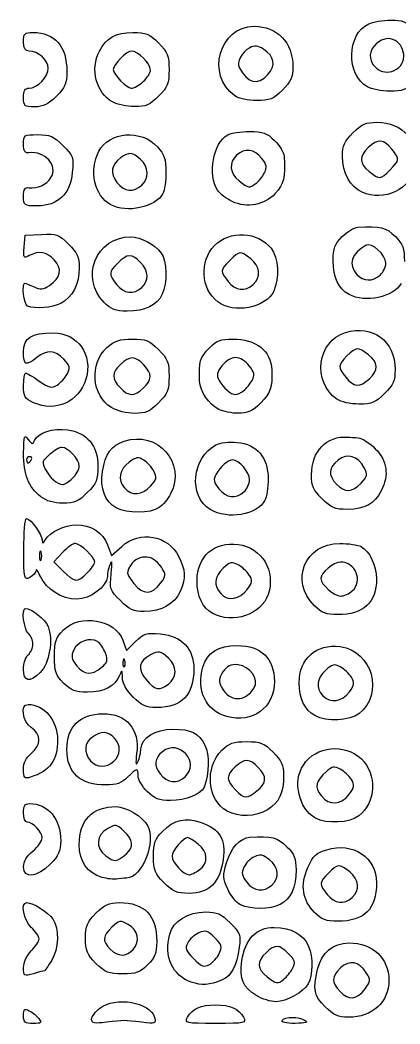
# Model space of a CAD drawing. Extents: x -1 to 2559, y 1 to 1442.
# Drawn here: x -1.3 to 162.2, y 2.5 to 434.7 of the extents above; entities that cross this region are included whole.
import ezdxf

# ---------------------------------------------------------------- set-up
doc = ezdxf.new("R2010")
doc.units = 0
doc.layers.get('0').update_dxf_attribs({"linetype": 'CONTINUOUS'})
doc.layers.add('IMAGE', color=7, linetype='CONTINUOUS')

# ---------------------------------------------------------------- blocks, each defined once
blk = doc.blocks.new('wave')
at = {"layer": 'IMAGE', "color": 7}
for points in [[(-741.21, -1195.74), (-741.21, -1195.74)], [(-797.54, -1198.73), (-797.54, -1198.73)], [(-851.19, -1201.72), (-851.19, -1201.72)], [(-754.62, -1204.09), (-754.62, -1204.09)], [(-902.77, -1208.62), (-902.77, -1208.62)], [(-811.81, -1207.87), (-811.81, -1207.87)], [(-864.42, -1210.53), (-864.42, -1210.53)], [(-744.95, -1239.77), (-744.95, -1239.77)], [(-851.88, -1246.41), (-851.88, -1246.41)], [(-802.65, -1245.57), (-802.65, -1245.57)], [(-902.77, -1251.2), (-902.77, -1251.2)], [(-757.02, -1249.4), (-757.02, -1249.4)], [(-865.11, -1254.85), (-865.11, -1254.85)], [(-812.93, -1253.44), (-812.93, -1253.44)], [(-749.21, -1285.08), (-749.21, -1285.08)], [(-851.88, -1290.41), (-851.88, -1290.41)], [(-803.88, -1289.08), (-803.88, -1289.08)], [(-819.16, -1296.59), (-819.16, -1296.59)], [(-762.62, -1293.42), (-762.62, -1293.42)], [(-901.1, -1298.4), (-901.1, -1298.4)], [(-868.11, -1296.82), (-868.11, -1296.82)], [(-753.86, -1329.72), (-753.86, -1329.72)], [(-851.19, -1333.72), (-851.19, -1333.72)], [(-807.99, -1334.91), (-807.99, -1334.91)], [(-767.81, -1338.53), (-767.81, -1338.53)], [(-898.44, -1340.03), (-898.44, -1340.03)], [(-864.88, -1342.1), (-864.88, -1342.1)], [(-818.64, -1342.93), (-818.64, -1342.93)], [(-899.44, -1364.62), (-899.44, -1364.62)], [(-881.69, -1372.56), (-881.69, -1372.56)], [(-848.11, -1375.95), (-848.11, -1375.95)], [(-807.88, -1378.41), (-807.88, -1378.41)], [(-757.44, -1374.62), (-757.44, -1374.62)], [(-895.28, -1380.5), (-895.28, -1380.5)], [(-774.24, -1381.42), (-774.24, -1381.42)], [(-822.39, -1385.99), (-822.39, -1385.99)], [(-895.22, -1404.28), (-895.22, -1404.28)], [(-875.38, -1413.34), (-875.38, -1413.34)], [(-843.77, -1417.78), (-843.77, -1417.78)], [(-806.44, -1420.46), (-806.44, -1420.46)], [(-761.21, -1421.08), (-761.21, -1421.08)], [(-861.07, -1425.25), (-861.07, -1425.25)], [(-777.47, -1427.45), (-777.47, -1427.45)], [(-821.29, -1430.76), (-821.29, -1430.76)], [(-859.19, -1451.03), (-859.19, -1451.03)], [(-902.77, -1454.78), (-902.77, -1454.78)], [(-869.28, -1454.09), (-869.28, -1454.09)], [(-840.4, -1461.21), (-840.4, -1461.21)], [(-803.51, -1462.82), (-803.51, -1462.82)], [(-762.44, -1464.46), (-762.44, -1464.46)], [(-855.57, -1466.75), (-855.57, -1466.75)], [(-815.28, -1475.16), (-815.28, -1475.16)], [(-777.29, -1474.76), (-777.29, -1474.76)], [(-863.88, -1494.41), (-863.88, -1494.41)], [(-902.77, -1497.9), (-902.77, -1497.9)], [(-833.21, -1501.08), (-833.21, -1501.08)], [(-849.54, -1507.39), (-849.54, -1507.39)], [(-802.28, -1507.19), (-802.28, -1507.19)], [(-762.44, -1508.46), (-762.44, -1508.46)], [(-815.09, -1515.86), (-815.09, -1515.86)], [(-777.11, -1518.85), (-777.11, -1518.85)], [(-858.44, -1534.21), (-858.44, -1534.21)], [(-902.77, -1539.86), (-902.77, -1539.86)], [(-827.07, -1541.21), (-827.07, -1541.21)], [(-869.02, -1544.39), (-869.02, -1544.39)], [(-842.24, -1546.75), (-842.24, -1546.75)], [(-795.88, -1547.74), (-795.88, -1547.74)], [(-761.21, -1553.08), (-761.21, -1553.08)], [(-809.3, -1556.23), (-809.3, -1556.23)], [(-777.44, -1559.48), (-777.44, -1559.48)], [(-818.46, -1577.14), (-818.46, -1577.14)], [(-871.57, -1581.42), (-871.57, -1581.42)], [(-902.77, -1583.25), (-902.77, -1583.25)], [(-830.65, -1589.47), (-830.65, -1589.47)], [(-790.65, -1588.24), (-790.65, -1588.24)], [(-755.7, -1592.36), (-755.7, -1592.36)], [(-802.35, -1595.35), (-802.35, -1595.35)], [(-772.9, -1600.08), (-772.9, -1600.08)], [(-902.77, -1603.9), (-902.77, -1603.9)], [(-832.12, -1604.65), (-832.12, -1604.65)], [(-791.44, -1605.95), (-791.44, -1605.95)]]:
    blk.add_lwpolyline(points, close=True, dxfattribs=at)
for points in [[(-902.52, -1273.04), (-902.1, -1267.95), (-895.04, -1267.54)], [(-862.92, -1385.28), (-862.92, -1385.28)], [(-886.03, -1404.54), (-889.79, -1408.47), (-885.72, -1412.54)], [(-866.62, -1401.2), (-864.95, -1405.8), (-860.48, -1401.88)], [(-860.02, -1442.33), (-858.43, -1446.74), (-854.54, -1442.85)], [(-855.54, -1575.39), (-855.54, -1575.39)], [(-873.44, -1605.52), (-873.44, -1605.51)]]:
    blk.add_lwpolyline(points, dxfattribs=at)
for points in [[(-754.14, -1176.88), (-752.22, -1176), (-747.93, -1175.28), (-744.6, -1175.28)], [(-744.6, -1175.28), (-739.71, -1175.28), (-737.83, -1176.02), (-734.67, -1179.18)], [(-811.81, -1207.87), (-824.35, -1199.09), (-818.45, -1177.95), (-803.46, -1177.95)], [(-803.46, -1177.95), (-793.51, -1177.95), (-786.77, -1184.98), (-786.77, -1195.35)], [(-754.62, -1204.09), (-763.92, -1198.93), (-763.61, -1181.19), (-754.14, -1176.88)], [(-902.77, -1184.62), (-902.77, -1181.05), (-902.33, -1180.62), (-898.7, -1180.62)], [(-898.7, -1180.62), (-889.27, -1180.62), (-884.1, -1186.58), (-884.1, -1197.48)], [(-870.11, -1188.63), (-867.15, -1182.91), (-863.02, -1180.62), (-855.67, -1180.62)], [(-855.67, -1180.62), (-850.06, -1180.62), (-848.55, -1181.23), (-844.64, -1185.15)], [(-745.87, -1183.28), (-749.44, -1183.28), (-753.44, -1187.03), (-753.44, -1190.38)], [(-741.21, -1195.74), (-736.65, -1191.61), (-739.76, -1183.28), (-745.87, -1183.28)], [(-900.4, -1188.62), (-902.14, -1188.62), (-902.77, -1187.56), (-902.77, -1184.62)], [(-844.64, -1185.15), (-840.64, -1189.14), (-840.1, -1190.51), (-840.1, -1196.62)], [(-805.32, -1187.22), (-808.74, -1189.05), (-811.19, -1193.49), (-809.96, -1195.64)], [(-799.45, -1187.82), (-801.87, -1186.23), (-803.22, -1186.1), (-805.32, -1187.22)], [(-797.54, -1198.73), (-793.98, -1194.93), (-794.67, -1190.95), (-799.45, -1187.82)], [(-892.1, -1195.97), (-892.1, -1192.52), (-896.51, -1188.62), (-900.4, -1188.62)], [(-864.42, -1210.53), (-871.47, -1206.7), (-874.14, -1196.42), (-870.11, -1188.63)], [(-856.24, -1188.62), (-858.41, -1188.62), (-864.1, -1194.41), (-864.1, -1196.62)], [(-848.1, -1196.8), (-848.1, -1193.98), (-853.43, -1188.62), (-856.24, -1188.62)], [(-753.44, -1190.38), (-753.44, -1196.77), (-745.97, -1200.05), (-741.21, -1195.74)], [(-900.35, -1204.62), (-896.82, -1204.62), (-892.1, -1199.67), (-892.1, -1195.97)], [(-864.1, -1196.62), (-864.1, -1198.73), (-858.45, -1204.62), (-856.43, -1204.62)], [(-851.19, -1201.72), (-849.49, -1200.12), (-848.1, -1197.91), (-848.1, -1196.8)], [(-840.1, -1196.62), (-840.1, -1202.72), (-840.64, -1204.09), (-844.64, -1208.08)], [(-809.96, -1195.64), (-806.01, -1202.6), (-802.1, -1203.58), (-797.54, -1198.73)], [(-786.77, -1195.35), (-786.77, -1199.86), (-787.6, -1201.72), (-791.3, -1205.42)], [(-884.1, -1197.48), (-884.1, -1202.6), (-884.81, -1204.25), (-888.64, -1208.08)], [(-902.77, -1208.62), (-902.77, -1205.64), (-902.15, -1204.62), (-900.35, -1204.62)], [(-856.43, -1204.62), (-855.24, -1204.62), (-852.89, -1203.31), (-851.19, -1201.72)], [(-791.3, -1205.42), (-795.22, -1209.33), (-796.72, -1209.95), (-802.34, -1209.95)], [(-745, -1205.9), (-748.54, -1205.88), (-752.87, -1205.06), (-754.62, -1204.09)], [(-734.67, -1202.05), (-737.92, -1205.3), (-739.63, -1205.94), (-745, -1205.9)], [(-897.97, -1212.62), (-902.41, -1212.62), (-902.77, -1212.32), (-902.77, -1208.62)], [(-888.64, -1208.08), (-892.11, -1211.56), (-894.29, -1212.62), (-897.97, -1212.62)], [(-844.64, -1208.08), (-848.43, -1211.88), (-850.11, -1212.61), (-854.97, -1212.56)], [(-802.34, -1209.95), (-806.08, -1209.95), (-810.11, -1209.06), (-811.81, -1207.87)], [(-854.97, -1212.56), (-858.16, -1212.53), (-862.41, -1211.62), (-864.42, -1210.53)], [(-870.36, -1231.77), (-865.95, -1223.26), (-851.96, -1222.21), (-845.1, -1229.89)], [(-760.9, -1223.82), (-757.13, -1220.05), (-755.39, -1219.28), (-750.57, -1219.29)], [(-750.57, -1219.29), (-739.37, -1219.3), (-731.99, -1227.83), (-733.99, -1238.47)], [(-902.77, -1228.7), (-902.77, -1224.74), (-902.59, -1224.62), (-896.64, -1224.62)], [(-896.64, -1224.62), (-891.4, -1224.62), (-889.82, -1225.3), (-885.8, -1229.32)], [(-819.27, -1248.46), (-823.65, -1242.2), (-821, -1227.95), (-814.84, -1224.66)], [(-814.84, -1224.66), (-813.43, -1223.9), (-809.19, -1223.28), (-805.42, -1223.28)], [(-805.42, -1223.28), (-799.62, -1223.28), (-797.96, -1223.88), (-794.67, -1227.18)], [(-794.67, -1227.18), (-792.52, -1229.32), (-790.7, -1232.32), (-790.6, -1233.85)], [(-765.44, -1233.88), (-765.44, -1229.37), (-764.6, -1227.51), (-760.9, -1223.82)], [(-744.2, -1230.8), (-747.56, -1226.52), (-750.28, -1226.36), (-754.35, -1230.18)], [(-900.44, -1232.44), (-902.22, -1232.7), (-902.77, -1231.83), (-902.77, -1228.7)], [(-890.97, -1243.11), (-887.76, -1237.96), (-893.54, -1231.44), (-900.44, -1232.44)], [(-885.8, -1229.32), (-881.38, -1233.74), (-881.14, -1234.42), (-881.77, -1240.9)], [(-865.11, -1254.85), (-872.33, -1250.84), (-874.74, -1240.24), (-870.36, -1231.77)], [(-845.1, -1229.89), (-842.13, -1233.22), (-841.44, -1235.26), (-841.44, -1240.72)], [(-800.23, -1234.76), (-803.36, -1230.78), (-807.47, -1230.29), (-811, -1233.49)], [(-754.35, -1230.18), (-758.38, -1233.97), (-758.25, -1237.11), (-753.92, -1240.52)], [(-744.95, -1239.77), (-740.72, -1235.54), (-740.7, -1235.25), (-744.2, -1230.8)], [(-860.97, -1234.58), (-865.02, -1237.41), (-865.61, -1241.37), (-862.54, -1245.27)], [(-852.35, -1235.33), (-855.83, -1232.1), (-857.26, -1231.97), (-860.97, -1234.58)], [(-851.88, -1246.41), (-848.59, -1243.44), (-848.8, -1238.65), (-852.35, -1235.33)], [(-811, -1233.49), (-814.48, -1236.64), (-814.02, -1241.3), (-809.92, -1244.52)], [(-799.02, -1241.09), (-797.77, -1238.74), (-797.98, -1237.61), (-800.23, -1234.76)], [(-790.6, -1233.85), (-790.03, -1243.37), (-790.58, -1245.7), (-794.44, -1250.01)], [(-757.02, -1249.4), (-762.26, -1247.04), (-765.44, -1241.18), (-765.44, -1233.88)], [(-733.99, -1238.47), (-735.78, -1248.03), (-747.62, -1253.64), (-757.02, -1249.4)], [(-753.92, -1240.52), (-749.47, -1244.02), (-749.18, -1244), (-744.95, -1239.77)], [(-900.44, -1247.45), (-896.76, -1247.99), (-892.92, -1246.23), (-890.97, -1243.11)], [(-881.77, -1240.9), (-882.66, -1250.18), (-887.99, -1255.28), (-896.79, -1255.28)], [(-841.44, -1240.72), (-841.44, -1244.43), (-842.05, -1248.61), (-842.81, -1250.02)], [(-809.92, -1244.52), (-805.87, -1247.71), (-805.5, -1247.76), (-802.65, -1245.57)], [(-802.65, -1245.57), (-801.49, -1244.68), (-799.85, -1242.66), (-799.02, -1241.09)], [(-902.77, -1251.2), (-902.77, -1248.07), (-902.22, -1247.19), (-900.44, -1247.45)], [(-862.54, -1245.27), (-859.5, -1249.13), (-855.37, -1249.57), (-851.88, -1246.41)], [(-812.93, -1253.44), (-815.22, -1252.4), (-818.07, -1250.16), (-819.27, -1248.46)], [(-896.79, -1255.28), (-902.57, -1255.28), (-902.77, -1255.15), (-902.77, -1251.2)], [(-842.81, -1250.02), (-845.93, -1255.85), (-858.44, -1258.56), (-865.11, -1254.85)], [(-794.44, -1250.01), (-798.81, -1254.9), (-806.53, -1256.33), (-812.93, -1253.44)], [(-820.51, -1272.35), (-814.1, -1265.65), (-801.87, -1266.26), (-796.12, -1273.56)], [(-765.54, -1268.51), (-763.4, -1266.37), (-760.4, -1264.54), (-758.87, -1264.45)], [(-758.87, -1264.45), (-749.09, -1263.86), (-746.73, -1264.46), (-742.67, -1268.51)], [(-895.04, -1267.54), (-888.52, -1267.17), (-887.63, -1267.49), (-883.38, -1271.74)], [(-868.11, -1296.82), (-878.6, -1286.32), (-871.47, -1268.62), (-856.75, -1268.62)], [(-856.75, -1268.62), (-852.26, -1268.62), (-846.14, -1271.83), (-843.52, -1275.57)], [(-769.39, -1278.85), (-769.43, -1273.48), (-768.79, -1271.77), (-765.54, -1268.51)], [(-742.67, -1268.51), (-739.37, -1271.81), (-738.77, -1273.47), (-738.77, -1279.27)], [(-900.28, -1276.71), (-902.75, -1278.03), (-902.91, -1277.77), (-902.52, -1273.04)], [(-889.54, -1278.5), (-892.82, -1275.02), (-896.09, -1274.47), (-900.28, -1276.71)], [(-883.38, -1271.74), (-879.6, -1275.52), (-878.77, -1277.35), (-878.77, -1281.88)], [(-819.16, -1296.59), (-826.39, -1290.9), (-827.05, -1279.17), (-820.51, -1272.35)], [(-804.95, -1278.05), (-809.4, -1274.54), (-809.69, -1274.57), (-813.92, -1278.8)], [(-796.12, -1273.56), (-793.05, -1277.47), (-792.51, -1286.47), (-795.03, -1291.99)], [(-755.26, -1272.17), (-761.62, -1275.75), (-763.12, -1280.55), (-759.23, -1284.84)], [(-746.77, -1279.84), (-746.77, -1276.43), (-752.93, -1270.86), (-755.26, -1272.17)], [(-891.59, -1289.51), (-886.68, -1286.29), (-885.94, -1282.34), (-889.54, -1278.5)], [(-852.34, -1279.7), (-856.02, -1275.78), (-858.09, -1275.81), (-862.16, -1279.89)], [(-843.52, -1275.57), (-841.05, -1279.1), (-840.79, -1288.41), (-843.03, -1293.32)], [(-813.92, -1278.8), (-818.15, -1283.03), (-818.18, -1283.32), (-814.67, -1287.77)], [(-803.88, -1289.08), (-800.4, -1285.93), (-800.85, -1281.27), (-804.95, -1278.05)], [(-762.62, -1293.42), (-767.18, -1290.9), (-769.34, -1286.25), (-769.39, -1278.85)], [(-878.77, -1281.88), (-878.77, -1288.93), (-881.75, -1294.68), (-886.73, -1297.26)], [(-862.16, -1279.89), (-866.14, -1283.87), (-866.19, -1284.64), (-862.67, -1289.1)], [(-851.88, -1290.41), (-848.62, -1287.47), (-848.8, -1283.47), (-852.34, -1279.7)], [(-749.21, -1285.08), (-747.87, -1283.86), (-746.77, -1281.51), (-746.77, -1279.84)], [(-814.67, -1287.77), (-811.51, -1291.79), (-807.42, -1292.28), (-803.88, -1289.08)], [(-759.23, -1284.84), (-756.49, -1287.88), (-752.41, -1287.97), (-749.21, -1285.08)], [(-901.1, -1298.4), (-902.61, -1297.79), (-903.61, -1288.62), (-902.17, -1288.62)], [(-902.17, -1288.62), (-901.83, -1288.62), (-900.06, -1289.3), (-898.22, -1290.14)], [(-898.22, -1290.14), (-895.53, -1291.36), (-894.24, -1291.24), (-891.59, -1289.51)], [(-862.67, -1289.1), (-859.51, -1293.12), (-855.42, -1293.61), (-851.88, -1290.41)], [(-795.03, -1291.99), (-798.33, -1299.24), (-812.39, -1301.92), (-819.16, -1296.59)], [(-740.14, -1288.69), (-743.3, -1294.59), (-755.78, -1297.22), (-762.62, -1293.42)], [(-843.03, -1293.32), (-845.15, -1297.98), (-850.61, -1300.62), (-858.14, -1300.62)], [(-886.73, -1297.26), (-890.51, -1299.21), (-897.67, -1299.78), (-901.1, -1298.4)], [(-858.14, -1300.62), (-863.14, -1300.62), (-865.03, -1299.9), (-868.11, -1296.82)], [(-764.17, -1309.81), (-752.4, -1306.29), (-742.79, -1313.45), (-742.78, -1325.75)], [(-902.77, -1318.16), (-902.77, -1312.06), (-899.48, -1309.95), (-889.94, -1309.95)], [(-889.94, -1309.95), (-879.48, -1309.95), (-872.79, -1319.42), (-875.91, -1329.82)], [(-866.83, -1316.28), (-863.5, -1313.3), (-861.46, -1312.62), (-855.95, -1312.62)], [(-855.95, -1312.62), (-850.02, -1312.62), (-848.6, -1313.18), (-844.64, -1317.15)], [(-822.87, -1316.51), (-819.69, -1313.33), (-817.85, -1312.62), (-812.81, -1312.62)], [(-812.81, -1312.62), (-802.55, -1312.62), (-796.26, -1317.57), (-795.88, -1325.95)], [(-767.81, -1338.53), (-778.52, -1331.04), (-776.28, -1313.44), (-764.17, -1309.81)], [(-897.07, -1320.62), (-901.86, -1324.38), (-902.77, -1323.99), (-902.77, -1318.16)], [(-885.44, -1321.28), (-889.22, -1317.25), (-892.56, -1317.06), (-897.07, -1320.62)], [(-864.88, -1342.1), (-873.46, -1336.87), (-874.5, -1323.14), (-866.83, -1316.28)], [(-844.64, -1317.15), (-840.64, -1321.14), (-840.1, -1322.51), (-840.1, -1328.62)], [(-826.94, -1330.62), (-827.35, -1322.61), (-826.7, -1320.34), (-822.87, -1316.51)], [(-754.28, -1319.38), (-758.75, -1315.87), (-759.52, -1315.91), (-763.5, -1319.89)], [(-883.96, -1327.67), (-882.53, -1325.01), (-882.73, -1324.17), (-885.44, -1321.28)], [(-851, -1323.7), (-854.62, -1319.85), (-857.07, -1319.81), (-861.02, -1323.51)], [(-811.44, -1320.62), (-813.23, -1320.62), (-815.75, -1322.1), (-817.31, -1324.09)], [(-805.56, -1324.09), (-807.13, -1322.1), (-809.64, -1320.62), (-811.44, -1320.62)], [(-763.5, -1319.89), (-767.48, -1323.87), (-767.52, -1324.64), (-764.01, -1329.1)], [(-753.86, -1329.72), (-749.82, -1325.93), (-749.95, -1322.78), (-754.28, -1319.38)], [(-861.02, -1323.51), (-864.86, -1327.13), (-864.91, -1329.59), (-861.2, -1333.53)], [(-851.19, -1333.72), (-847.34, -1330.1), (-847.3, -1327.65), (-851, -1323.7)], [(-817.31, -1324.09), (-819.56, -1326.95), (-819.77, -1328.08), (-818.52, -1330.43)], [(-804.35, -1330.43), (-803.1, -1328.08), (-803.32, -1326.95), (-805.56, -1324.09)], [(-795.88, -1325.95), (-795.54, -1333.45), (-796.31, -1335.76), (-800.64, -1340.08)], [(-742.78, -1325.75), (-742.77, -1330.57), (-743.53, -1332.31), (-747.3, -1336.08)], [(-902.77, -1332.68), (-902.77, -1329.71), (-902.35, -1327.28), (-901.84, -1327.28)], [(-901.84, -1327.28), (-901.33, -1327.28), (-898.69, -1328.82), (-895.97, -1330.71)], [(-875.91, -1329.82), (-878.87, -1339.7), (-888.99, -1344.29), (-898.44, -1340.03)], [(-895.97, -1330.71), (-891.71, -1333.66), (-890.65, -1333.9), (-888.31, -1332.44)], [(-888.31, -1332.44), (-886.82, -1331.5), (-884.86, -1329.36), (-883.96, -1327.67)], [(-840.1, -1328.62), (-840.1, -1334.72), (-840.64, -1336.09), (-844.64, -1340.08)], [(-818.64, -1342.93), (-823.13, -1340.62), (-826.69, -1335.33), (-826.94, -1330.62)], [(-818.52, -1330.43), (-816.82, -1333.63), (-813.45, -1336.53), (-811.44, -1336.53)], [(-807.99, -1334.91), (-806.82, -1334.01), (-805.19, -1332), (-804.35, -1330.43)], [(-764.01, -1329.1), (-760.65, -1333.37), (-757.93, -1333.54), (-753.86, -1329.72)], [(-898.44, -1340.03), (-902.29, -1338.29), (-902.77, -1337.48), (-902.77, -1332.68)], [(-861.2, -1333.53), (-857.59, -1337.38), (-855.13, -1337.42), (-851.19, -1333.72)], [(-811.44, -1336.53), (-810.7, -1336.53), (-809.15, -1335.8), (-807.99, -1334.91)], [(-758.34, -1340.62), (-762.08, -1340.62), (-766.11, -1339.73), (-767.81, -1338.53)], [(-747.3, -1336.08), (-751.22, -1340), (-752.72, -1340.62), (-758.34, -1340.62)], [(-854.97, -1344.61), (-858.29, -1344.61), (-862.53, -1343.54), (-864.88, -1342.1)], [(-844.64, -1340.08), (-848.41, -1343.85), (-850.15, -1344.62), (-854.97, -1344.61)], [(-810.3, -1344.6), (-813.13, -1344.59), (-816.88, -1343.84), (-818.64, -1342.93)], [(-800.64, -1340.08), (-804.24, -1343.68), (-806.23, -1344.61), (-810.3, -1344.6)], [(-898.04, -1356.28), (-896.8, -1353.03), (-890.01, -1350.85), (-883.74, -1351.69)], [(-883.74, -1351.69), (-875.45, -1352.81), (-870.77, -1358.48), (-870.77, -1367.44)], [(-859.4, -1356.6), (-845.03, -1351.86), (-832.57, -1366.01), (-839.43, -1379.27)], [(-902.73, -1361.68), (-902.69, -1354.08), (-902.5, -1353.52), (-900.76, -1355.82)], [(-900.76, -1355.82), (-899.1, -1358.02), (-898.74, -1358.08), (-898.04, -1356.28)], [(-868.77, -1369.69), (-867.51, -1361.88), (-865.08, -1358.48), (-859.4, -1356.6)], [(-819.97, -1358.23), (-818.12, -1357.23), (-814.27, -1356.75), (-810.81, -1357.1)], [(-810.81, -1357.1), (-802.22, -1357.95), (-797.44, -1363.54), (-797.44, -1372.72)], [(-778.77, -1371.08), (-778.76, -1360.87), (-772.31, -1354.18), (-763.1, -1354.83)], [(-763.1, -1354.83), (-762.19, -1354.9), (-760.18, -1355.02), (-758.64, -1355.12)], [(-758.64, -1355.12), (-757.1, -1355.21), (-753.8, -1357.32), (-751.3, -1359.82)], [(-886.28, -1359.28), (-887.2, -1359.28), (-889.57, -1360.67), (-891.54, -1362.37)], [(-878.77, -1367.28), (-878.77, -1364.46), (-883.63, -1359.28), (-886.28, -1359.28)], [(-822.39, -1385.99), (-831.78, -1380.26), (-830.35, -1363.8), (-819.97, -1358.23)], [(-751.3, -1359.82), (-746.17, -1364.95), (-745.29, -1371.22), (-748.76, -1377.93)], [(-895.28, -1380.5), (-900.71, -1376.23), (-902.77, -1371.01), (-902.73, -1361.68)], [(-900.02, -1363.28), (-900.8, -1363.28), (-901.44, -1363.88), (-901.44, -1364.62)], [(-901.44, -1364.62), (-901.44, -1365.35), (-901.17, -1365.95), (-900.85, -1365.95)], [(-900.85, -1365.95), (-900.53, -1365.95), (-899.89, -1365.35), (-899.44, -1364.62)], [(-899.44, -1364.62), (-898.98, -1363.88), (-899.25, -1363.28), (-900.02, -1363.28)], [(-891.54, -1362.37), (-894.79, -1365.16), (-894.96, -1365.76), (-893.4, -1368.7)], [(-857.29, -1365.62), (-861.57, -1368.81), (-862.41, -1373.33), (-859.34, -1376.73)], [(-851.03, -1364.76), (-853.4, -1363.29), (-854.31, -1363.41), (-857.29, -1365.62)], [(-846.62, -1369.56), (-847.53, -1367.87), (-849.51, -1365.71), (-851.03, -1364.76)], [(-812.69, -1364.66), (-814.8, -1364.72), (-818.14, -1367.58), (-819.86, -1370.81)], [(-805.44, -1373.13), (-805.44, -1370.01), (-810.09, -1364.58), (-812.69, -1364.66)], [(-767.35, -1364.78), (-771.48, -1368.03), (-771.69, -1371.13), (-768.05, -1375.03)], [(-756.02, -1368.1), (-758.81, -1362.9), (-763.28, -1361.59), (-767.35, -1364.78)], [(-893.4, -1368.7), (-891.5, -1372.27), (-888.22, -1375.17), (-886.02, -1375.24)], [(-881.69, -1372.56), (-880.08, -1371.07), (-878.77, -1368.69), (-878.77, -1367.28)], [(-870.77, -1367.44), (-870.77, -1373.37), (-871.34, -1374.78), (-875.3, -1378.75)], [(-862.92, -1385.28), (-867.69, -1382.69), (-869.91, -1376.78), (-868.77, -1369.69)], [(-848.11, -1375.95), (-845.39, -1373.06), (-845.2, -1372.22), (-846.62, -1369.56)], [(-757.44, -1374.62), (-754.68, -1371.68), (-754.51, -1370.92), (-756.02, -1368.1)], [(-886.02, -1375.24), (-885.24, -1375.26), (-883.29, -1374.06), (-881.69, -1372.56)], [(-819.86, -1370.81), (-821.11, -1373.15), (-820.89, -1374.28), (-818.64, -1377.14)], [(-807.88, -1378.41), (-806.53, -1377.2), (-805.44, -1374.82), (-805.44, -1373.13)], [(-797.44, -1372.72), (-797.44, -1376.43), (-798.05, -1380.61), (-798.81, -1382.02)], [(-774.24, -1381.42), (-778.01, -1377.65), (-778.77, -1375.9), (-778.77, -1371.08)], [(-859.34, -1376.73), (-856.17, -1380.23), (-851.84, -1379.93), (-848.11, -1375.95)], [(-818.64, -1377.14), (-815.51, -1381.12), (-811.41, -1381.61), (-807.88, -1378.41)], [(-768.05, -1375.03), (-764.5, -1378.84), (-761.29, -1378.72), (-757.44, -1374.62)], [(-748.76, -1377.93), (-751.72, -1383.65), (-755.86, -1385.95), (-763.2, -1385.95)], [(-885.79, -1383.28), (-889.81, -1383.28), (-892.89, -1382.38), (-895.28, -1380.5)], [(-875.3, -1378.75), (-879.11, -1382.55), (-880.8, -1383.28), (-885.79, -1383.28)], [(-839.43, -1379.27), (-840.52, -1381.39), (-842.76, -1384.06), (-844.39, -1385.2)], [(-798.81, -1382.02), (-802.26, -1388.47), (-814.84, -1390.59), (-822.39, -1385.99)], [(-763.2, -1385.95), (-768.82, -1385.95), (-770.32, -1385.33), (-774.24, -1381.42)], [(-844.39, -1385.2), (-848.08, -1387.78), (-858.24, -1387.83), (-862.92, -1385.28)], [(-902.65, -1403.29), (-902.66, -1395.95), (-902.14, -1389.95), (-901.48, -1389.95)], [(-901.48, -1389.95), (-899.71, -1389.95), (-894.78, -1396.66), (-894.73, -1399.13)], [(-893.33, -1398.95), (-891.43, -1395.69), (-885.01, -1392.62), (-880.1, -1392.62)], [(-880.1, -1392.62), (-873.81, -1392.62), (-868.5, -1396), (-866.62, -1401.2)], [(-860.48, -1401.88), (-852.58, -1394.94), (-840.65, -1397.03), (-836, -1406.16)], [(-894.73, -1399.13), (-894.69, -1401), (-894.51, -1400.98), (-893.33, -1398.95)], [(-828.06, -1416.58), (-828.14, -1406.31), (-820.59, -1399.66), (-810.4, -1401.03)], [(-900.04, -1415.25), (-902.54, -1416.58), (-902.64, -1416.11), (-902.65, -1403.29)], [(-895.22, -1404.28), (-895.59, -1403.37), (-895.89, -1404.12), (-895.89, -1405.95)], [(-895.22, -1407.62), (-894.85, -1406.7), (-894.85, -1405.2), (-895.22, -1404.28)], [(-880.46, -1400.62), (-881.46, -1400.62), (-883.96, -1402.38), (-886.03, -1404.54)], [(-872.1, -1408.62), (-872.1, -1406.55), (-878.3, -1400.62), (-880.46, -1400.62)], [(-810.4, -1401.03), (-800.07, -1402.42), (-794.07, -1412.41), (-797.44, -1422.63)], [(-777.47, -1427.45), (-788.23, -1416.69), (-781.71, -1400.62), (-766.58, -1400.62)], [(-766.58, -1400.62), (-762.92, -1400.62), (-758.77, -1401.23), (-757.36, -1401.99)], [(-757.36, -1401.99), (-753.8, -1403.89), (-750.77, -1410.26), (-750.77, -1415.82)], [(-895.89, -1405.95), (-895.89, -1407.78), (-895.59, -1408.53), (-895.22, -1407.62)], [(-875.38, -1413.34), (-873.58, -1411.54), (-872.1, -1409.42), (-872.1, -1408.62)], [(-864.98, -1413.58), (-864.47, -1408.99), (-864.6, -1407.52), (-865.39, -1409.28)], [(-843.42, -1410.83), (-847.34, -1404.85), (-854.09, -1405.03), (-857.4, -1411.22)], [(-836, -1406.16), (-832.94, -1412.15), (-832.81, -1415.19), (-835.33, -1421.24)], [(-810.38, -1409.8), (-813.04, -1408.38), (-813.89, -1408.57), (-816.77, -1411.29)], [(-766.26, -1408.62), (-769.3, -1408.62), (-774.77, -1413.22), (-774.77, -1415.78)], [(-761.21, -1421.08), (-756.49, -1416.81), (-759.81, -1408.62), (-766.26, -1408.62)], [(-897.38, -1412.24), (-897.41, -1413.13), (-898.61, -1414.48), (-900.04, -1415.25)], [(-895.46, -1414.92), (-896.49, -1412.55), (-897.36, -1411.34), (-897.38, -1412.24)], [(-885.72, -1412.54), (-880.79, -1417.47), (-879.59, -1417.56), (-875.38, -1413.34)], [(-865.39, -1409.28), (-866.05, -1410.75), (-866.62, -1413.25), (-866.68, -1414.83)], [(-857.4, -1411.22), (-858.48, -1413.23), (-858.04, -1414.62), (-855.25, -1417.92)], [(-843.77, -1417.78), (-841.29, -1414.45), (-841.28, -1414.1), (-843.42, -1410.83)], [(-816.77, -1411.29), (-820.66, -1414.93), (-821.02, -1418.72), (-817.84, -1422.24)], [(-805.58, -1414.21), (-806.53, -1412.69), (-808.69, -1410.7), (-810.38, -1409.8)], [(-879.87, -1424.61), (-886.25, -1424.6), (-893.1, -1420.34), (-895.46, -1414.92)], [(-866.68, -1414.83), (-866.82, -1419.25), (-874.07, -1424.62), (-879.87, -1424.61)], [(-861.07, -1425.25), (-865.55, -1420.77), (-865.73, -1420.22), (-864.98, -1413.58)], [(-821.29, -1430.76), (-825.77, -1428.27), (-828, -1423.6), (-828.06, -1416.58)], [(-806.44, -1420.46), (-804.23, -1417.49), (-804.11, -1416.57), (-805.58, -1414.21)], [(-774.77, -1415.78), (-774.77, -1418.19), (-769.02, -1423.28), (-766.31, -1423.28)], [(-750.77, -1415.82), (-750.77, -1426.07), (-756.4, -1431.28), (-767.47, -1431.28)], [(-855.25, -1417.92), (-851.1, -1422.86), (-847.51, -1422.81), (-843.77, -1417.78)], [(-835.33, -1421.24), (-837.62, -1426.72), (-843.36, -1429.95), (-850.84, -1429.95)], [(-817.84, -1422.24), (-814.8, -1425.6), (-809.66, -1424.79), (-806.44, -1420.46)], [(-766.31, -1423.28), (-764.84, -1423.28), (-762.55, -1422.29), (-761.21, -1421.08)], [(-850.84, -1429.95), (-855.39, -1429.95), (-857.2, -1429.12), (-861.07, -1425.25)], [(-797.44, -1422.63), (-800.27, -1431.2), (-812.79, -1435.47), (-821.29, -1430.76)], [(-900.77, -1439.28), (-902.62, -1437.75), (-903.7, -1428.62), (-902.04, -1428.62)], [(-902.04, -1428.62), (-899.27, -1428.62), (-893.54, -1433.15), (-892.19, -1436.41)], [(-767.47, -1431.28), (-772.49, -1431.28), (-774.36, -1430.57), (-777.47, -1427.45)], [(-885.54, -1437.85), (-878.37, -1430.68), (-863.28, -1433.33), (-860.02, -1442.33)], [(-892.19, -1436.41), (-889.9, -1441.94), (-891.67, -1452.3), (-895.56, -1456.2)], [(-889.44, -1449.28), (-889.44, -1442.73), (-888.93, -1441.24), (-885.54, -1437.85)], [(-854.54, -1442.85), (-851, -1439.31), (-850.02, -1439.02), (-843.79, -1439.61)], [(-898.77, -1443.95), (-898.77, -1442.3), (-899.67, -1440.2), (-900.77, -1439.28)], [(-870.9, -1442.89), (-874.08, -1440.89), (-879.45, -1442.78), (-881.14, -1446.49)], [(-867.46, -1447.89), (-868.18, -1445.88), (-869.73, -1443.62), (-870.9, -1442.89)], [(-843.79, -1439.61), (-834.57, -1440.5), (-829.44, -1445.85), (-829.44, -1454.57)], [(-900.77, -1448.62), (-899.67, -1447.7), (-898.77, -1445.6), (-898.77, -1443.95)], [(-881.14, -1446.49), (-882.38, -1449.21), (-882.17, -1450.35), (-879.94, -1453.19)], [(-869.28, -1454.09), (-866.62, -1451.94), (-866.35, -1451.01), (-867.46, -1447.89)], [(-840.35, -1450), (-843.68, -1446.9), (-844.61, -1446.74), (-848.16, -1448.65)], [(-825.56, -1453.83), (-823.71, -1447.66), (-818.83, -1444.62), (-810.77, -1444.62)], [(-810.77, -1444.62), (-800.41, -1444.62), (-794.77, -1450.07), (-794.77, -1460.08)], [(-784.06, -1460.58), (-784.14, -1450.31), (-776.59, -1443.66), (-766.4, -1445.03)], [(-766.4, -1445.03), (-752.53, -1446.89), (-747.42, -1465.31), (-758.38, -1473.93)], [(-902.77, -1454.78), (-902.77, -1452.3), (-901.87, -1449.53), (-900.77, -1448.62)], [(-885.54, -1460.72), (-888.93, -1457.33), (-889.44, -1455.84), (-889.44, -1449.28)], [(-860, -1451.84), (-860.06, -1453.24), (-859.74, -1454.03), (-859.3, -1453.59)], [(-859.19, -1451.03), (-859.62, -1449.97), (-859.93, -1450.28), (-860, -1451.84)], [(-859.3, -1453.59), (-858.85, -1453.15), (-858.81, -1452), (-859.19, -1451.03)], [(-848.16, -1448.65), (-853.16, -1451.32), (-853.74, -1454.71), (-849.98, -1459.19)], [(-840.4, -1461.21), (-836.61, -1458.55), (-836.59, -1453.51), (-840.35, -1450)], [(-895.56, -1456.2), (-900.11, -1460.74), (-902.77, -1460.22), (-902.77, -1454.78)], [(-879.94, -1453.19), (-876.74, -1457.26), (-873.53, -1457.53), (-869.28, -1454.09)], [(-860.19, -1458.42), (-860.27, -1454.94), (-860.37, -1454.86), (-861.43, -1457.47)], [(-829.44, -1454.57), (-829.44, -1465.89), (-834.62, -1471.28), (-845.5, -1471.28)], [(-815.28, -1475.16), (-824.25, -1472.65), (-828.53, -1463.76), (-825.56, -1453.83)], [(-816.88, -1455.93), (-818.79, -1458.85), (-818.89, -1459.91), (-817.48, -1462.54)], [(-810.4, -1452.87), (-813.71, -1452.55), (-815.09, -1453.2), (-816.88, -1455.93)], [(-803.51, -1462.82), (-801.22, -1459.2), (-805.26, -1453.37), (-810.4, -1452.87)], [(-772.77, -1455.29), (-776.66, -1458.93), (-777.02, -1462.72), (-773.84, -1466.24)], [(-766.38, -1453.8), (-769.04, -1452.38), (-769.89, -1452.57), (-772.77, -1455.29)], [(-761.58, -1458.21), (-762.53, -1456.69), (-764.69, -1454.7), (-766.38, -1453.8)], [(-875.17, -1464.62), (-880.55, -1464.62), (-882.3, -1463.96), (-885.54, -1460.72)], [(-861.43, -1457.47), (-863.29, -1462.1), (-868.14, -1464.62), (-875.17, -1464.62)], [(-855.57, -1466.75), (-858.52, -1463.8), (-860.13, -1460.89), (-860.19, -1458.42)], [(-849.98, -1459.19), (-846.07, -1463.83), (-844.59, -1464.14), (-840.4, -1461.21)], [(-794.77, -1460.08), (-794.77, -1471.34), (-804.18, -1478.26), (-815.28, -1475.16)], [(-777.29, -1474.76), (-781.77, -1472.27), (-784, -1467.6), (-784.06, -1460.58)], [(-762.44, -1464.46), (-760.23, -1461.49), (-760.11, -1460.57), (-761.58, -1458.21)], [(-817.48, -1462.54), (-814.04, -1468.97), (-807.47, -1469.1), (-803.51, -1462.82)], [(-773.84, -1466.24), (-770.8, -1469.6), (-765.66, -1468.79), (-762.44, -1464.46)], [(-845.5, -1471.28), (-850.02, -1471.28), (-851.87, -1470.45), (-855.57, -1466.75)], [(-899.44, -1479.83), (-903.21, -1477.35), (-904.26, -1469.95), (-900.83, -1469.95)], [(-900.83, -1469.95), (-893.87, -1469.95), (-888.1, -1476.83), (-888.1, -1485.13)], [(-884.1, -1489.28), (-884.1, -1479.6), (-878.41, -1473.95), (-868.64, -1473.95)], [(-868.64, -1473.95), (-858.22, -1473.95), (-852.78, -1480.37), (-854.06, -1491.13)], [(-758.38, -1473.93), (-762.38, -1477.08), (-772.32, -1477.51), (-777.29, -1474.76)], [(-899.44, -1491.04), (-895.1, -1487.63), (-895.1, -1482.67), (-899.44, -1479.83)], [(-863.64, -1484.39), (-866.34, -1481.4), (-869.24, -1481.29), (-873.14, -1484.02)], [(-852.2, -1489.05), (-852.04, -1484.31), (-846.04, -1480.62), (-838.5, -1480.62)], [(-838.5, -1480.62), (-830.47, -1480.62), (-827.44, -1482.12), (-824.66, -1487.5)], [(-888.1, -1485.13), (-888.1, -1493.97), (-891.6, -1498.8), (-899.77, -1501.23)], [(-873.14, -1484.02), (-876.65, -1486.48), (-876.97, -1490.78), (-873.9, -1494.18)], [(-863.88, -1494.41), (-860.84, -1491.66), (-860.75, -1487.59), (-863.64, -1484.39)], [(-833.21, -1501.08), (-826.44, -1494.95), (-835.87, -1484.54), (-843, -1490.28)], [(-817.34, -1489.65), (-814.25, -1486.56), (-812.51, -1485.95), (-806.74, -1485.95)], [(-806.74, -1485.95), (-800.67, -1485.95), (-799.29, -1486.49), (-795.3, -1490.48)], [(-782.28, -1496.03), (-776.86, -1487.77), (-764.55, -1486.47), (-757.3, -1493.41)], [(-902.77, -1497.9), (-902.77, -1494.97), (-901.74, -1492.86), (-899.44, -1491.04)], [(-867.31, -1504.62), (-878.44, -1504.62), (-884.1, -1499.44), (-884.1, -1489.28)], [(-853.54, -1494.62), (-852.85, -1493.15), (-852.25, -1490.64), (-852.2, -1489.05)], [(-843, -1490.28), (-846.46, -1493.07), (-846.77, -1496.26), (-843.93, -1499.86)], [(-824.66, -1487.5), (-822.63, -1491.42), (-822.81, -1499.68), (-825.04, -1505.5)], [(-815.09, -1515.86), (-823.65, -1511.21), (-824.86, -1497.17), (-817.34, -1489.65)], [(-795.3, -1490.48), (-791.65, -1494.14), (-790.77, -1496.06), (-790.77, -1500.4)], [(-873.9, -1494.18), (-871.15, -1497.21), (-867.07, -1497.3), (-863.88, -1494.41)], [(-854.06, -1491.13), (-854.58, -1495.52), (-854.43, -1496.52), (-853.54, -1494.62)], [(-801.67, -1497.04), (-805.28, -1493.19), (-807.74, -1493.14), (-811.68, -1496.85)], [(-757.3, -1493.41), (-750.48, -1499.95), (-751.01, -1512.13), (-758.38, -1517.93)], [(-899.77, -1501.23), (-902.44, -1502.03), (-902.77, -1501.66), (-902.77, -1497.9)], [(-853.44, -1500.72), (-853.44, -1497.17), (-853.93, -1497.23), (-857.98, -1501.28)], [(-811.68, -1496.85), (-815.61, -1500.54), (-815.57, -1502.6), (-811.5, -1506.68)], [(-802.28, -1507.19), (-798.01, -1503.83), (-797.85, -1501.1), (-801.67, -1497.04)], [(-777.11, -1518.85), (-784.29, -1514.86), (-786.95, -1503.15), (-782.28, -1496.03)], [(-772.21, -1498.72), (-777.14, -1503.17), (-777.63, -1505.35), (-774.59, -1509.21)], [(-766.36, -1497.81), (-768.94, -1496.43), (-769.84, -1496.57), (-772.21, -1498.72)], [(-761.58, -1502.21), (-762.53, -1500.69), (-764.68, -1498.71), (-766.36, -1497.81)], [(-857.98, -1501.28), (-860.55, -1503.85), (-862.69, -1504.62), (-867.31, -1504.62)], [(-849.54, -1507.39), (-851.68, -1505.24), (-853.44, -1502.24), (-853.44, -1500.72)], [(-843.93, -1499.86), (-840.84, -1503.79), (-836.72, -1504.26), (-833.21, -1501.08)], [(-790.77, -1500.4), (-790.77, -1508.05), (-792.72, -1512.22), (-797.74, -1515.28)], [(-762.44, -1508.46), (-760.23, -1505.49), (-760.11, -1504.57), (-761.58, -1502.21)], [(-839.47, -1511.28), (-844.51, -1511.28), (-846.35, -1510.57), (-849.54, -1507.39)], [(-825.04, -1505.5), (-826.23, -1508.61), (-832.91, -1511.28), (-839.47, -1511.28)], [(-811.5, -1506.68), (-807.52, -1510.66), (-806.75, -1510.7), (-802.28, -1507.19)], [(-902.77, -1516.62), (-902.77, -1513.54), (-902.17, -1512.62), (-900.17, -1512.62)], [(-900.17, -1512.62), (-892.24, -1512.62), (-886.77, -1519.17), (-886.77, -1528.68)], [(-774.59, -1509.21), (-771.08, -1513.67), (-766.08, -1513.36), (-762.44, -1508.46)], [(-901.21, -1520.62), (-902.07, -1520.62), (-902.77, -1518.82), (-902.77, -1516.62)], [(-878.77, -1530.37), (-878.77, -1519.72), (-873.18, -1513.94), (-862.9, -1513.95)], [(-862.9, -1513.95), (-858.57, -1513.95), (-851.44, -1518.21), (-849.41, -1521.99)], [(-797.74, -1515.28), (-802.87, -1518.4), (-809.96, -1518.64), (-815.09, -1515.86)], [(-894.77, -1527.37), (-894.77, -1524.79), (-898.75, -1520.62), (-901.21, -1520.62)], [(-842.94, -1524.58), (-837.91, -1519.55), (-832.93, -1518.4), (-826.31, -1520.74)], [(-826.31, -1520.74), (-818.24, -1523.59), (-815.59, -1528.05), (-816.79, -1536.73)], [(-758.38, -1517.93), (-762.33, -1521.03), (-772.3, -1521.52), (-777.11, -1518.85)], [(-866.51, -1523.36), (-871.57, -1526.19), (-871.95, -1531.49), (-867.35, -1535.11)], [(-859.51, -1524.55), (-862.7, -1521.55), (-863.14, -1521.48), (-866.51, -1523.36)], [(-858.44, -1534.21), (-855.18, -1531.41), (-855.53, -1528.29), (-859.51, -1524.55)], [(-849.41, -1521.99), (-845.61, -1529.1), (-851.65, -1544.43), (-858.38, -1544.72)], [(-846.77, -1535.31), (-846.77, -1529.49), (-846.17, -1527.81), (-842.94, -1524.58)], [(-898.77, -1533.08), (-896.57, -1531.23), (-894.77, -1528.66), (-894.77, -1527.37)], [(-886.77, -1528.68), (-886.77, -1533.2), (-887.6, -1535.05), (-891.3, -1538.75)], [(-832.03, -1527.28), (-834.05, -1527.28), (-838.77, -1532.89), (-838.77, -1535.28)], [(-827.62, -1530.05), (-829.55, -1528.53), (-831.54, -1527.28), (-832.03, -1527.28)], [(-815.35, -1538.08), (-813.43, -1531.64), (-809.53, -1527.4), (-805.29, -1527.12)], [(-805.29, -1527.12), (-795.93, -1526.5), (-793.37, -1527.15), (-789.33, -1531.18)], [(-772.22, -1532.49), (-760.82, -1529.08), (-750.77, -1535.76), (-750.77, -1546.73)], [(-902.77, -1539.86), (-902.77, -1537.7), (-901.3, -1535.21), (-898.77, -1533.08)], [(-869.02, -1544.39), (-875.12, -1542.75), (-878.77, -1537.5), (-878.77, -1530.37)], [(-867.35, -1535.11), (-863.75, -1537.94), (-862.66, -1537.83), (-858.44, -1534.21)], [(-827.07, -1541.21), (-823.05, -1538.39), (-823.29, -1533.45), (-827.62, -1530.05)], [(-789.33, -1531.18), (-786.17, -1534.34), (-785.44, -1536.22), (-785.44, -1541.12)], [(-780.34, -1540.17), (-778.09, -1535.08), (-776.8, -1533.87), (-772.22, -1532.49)], [(-842.24, -1546.75), (-846.22, -1542.76), (-846.77, -1541.39), (-846.77, -1535.31)], [(-838.77, -1535.28), (-838.77, -1537.99), (-833.95, -1543.28), (-831.48, -1543.28)], [(-816.79, -1536.73), (-818.14, -1546.59), (-822.87, -1551.28), (-831.47, -1551.28)], [(-814.84, -1549.46), (-816.94, -1544.77), (-816.99, -1543.56), (-815.35, -1538.08)], [(-803.38, -1535.5), (-805.08, -1536.28), (-807.11, -1538.3), (-807.89, -1540.01)], [(-796.86, -1536.78), (-799.62, -1534.61), (-800.88, -1534.36), (-803.38, -1535.5)], [(-795.88, -1547.74), (-792.43, -1544.62), (-792.85, -1539.94), (-796.86, -1536.78)], [(-762.28, -1542.05), (-766.75, -1538.53), (-767.52, -1538.58), (-771.5, -1542.56)], [(-891.3, -1538.75), (-897.03, -1544.48), (-902.77, -1545.03), (-902.77, -1539.86)], [(-831.48, -1543.28), (-830.68, -1543.28), (-828.7, -1542.35), (-827.07, -1541.21)], [(-807.89, -1540.01), (-809.02, -1542.5), (-808.78, -1543.76), (-806.6, -1546.53)], [(-785.44, -1541.12), (-785.44, -1548.82), (-787.65, -1553.65), (-792.3, -1556.05)], [(-777.44, -1559.48), (-782.73, -1554.2), (-783.69, -1547.76), (-780.34, -1540.17)], [(-771.5, -1542.56), (-775.48, -1546.53), (-775.52, -1547.3), (-772.01, -1551.77)], [(-761.21, -1553.08), (-757.73, -1549.93), (-758.19, -1545.27), (-762.28, -1542.05)], [(-862.77, -1545.18), (-863.87, -1545.37), (-866.68, -1545.02), (-869.02, -1544.39)], [(-858.38, -1544.72), (-859.69, -1544.77), (-861.67, -1544.98), (-862.77, -1545.18)], [(-831.47, -1551.28), (-836.78, -1551.28), (-838.37, -1550.61), (-842.24, -1546.75)], [(-806.6, -1546.53), (-803.51, -1550.46), (-799.39, -1550.93), (-795.88, -1547.74)], [(-750.77, -1546.73), (-750.77, -1558.11), (-756, -1563.28), (-767.47, -1563.28)], [(-809.3, -1556.23), (-811.06, -1555.39), (-813.55, -1552.34), (-814.84, -1549.46)], [(-899.44, -1565.95), (-902.79, -1562.8), (-904.15, -1555.28), (-901.37, -1555.28)], [(-901.37, -1555.28), (-898.69, -1555.28), (-892.25, -1559.29), (-890.18, -1562.24)], [(-871.57, -1559.82), (-867.87, -1556.12), (-866.02, -1555.28), (-861.5, -1555.28)], [(-861.5, -1555.28), (-850.58, -1555.28), (-845.44, -1560.67), (-845.44, -1572.11)], [(-772.01, -1551.77), (-768.85, -1555.79), (-764.75, -1556.28), (-761.21, -1553.08)], [(-876.1, -1570.62), (-876.1, -1565.27), (-875.44, -1563.69), (-871.57, -1559.82)], [(-839.84, -1568.9), (-838.32, -1563.22), (-831.98, -1559.29), (-824.3, -1559.29)], [(-824.3, -1559.29), (-819.44, -1559.29), (-817.74, -1560.04), (-813.79, -1563.99)], [(-792.3, -1556.05), (-796.65, -1558.3), (-804.82, -1558.39), (-809.3, -1556.23)], [(-767.47, -1563.28), (-772.48, -1563.28), (-774.36, -1562.57), (-777.44, -1559.48)], [(-890.18, -1562.24), (-887.3, -1566.35), (-887.58, -1575.08), (-890.76, -1580.28)], [(-857.7, -1564.69), (-861.07, -1562.81), (-861.51, -1562.89), (-864.7, -1565.88)], [(-813.79, -1563.99), (-809.46, -1568.32), (-809.15, -1569.16), (-809.88, -1574.49)], [(-896.1, -1570.91), (-896.1, -1569.9), (-897.6, -1567.67), (-899.44, -1565.95)], [(-864.7, -1565.88), (-868.8, -1569.74), (-868.96, -1571.76), (-865.44, -1575.28)], [(-855.54, -1575.39), (-852.39, -1571.91), (-853.35, -1567.12), (-857.7, -1564.69)], [(-830.65, -1589.47), (-838.57, -1586.82), (-842.37, -1578.32), (-839.84, -1568.9)], [(-827.29, -1568.31), (-829.12, -1569.14), (-831.27, -1571.06), (-832.09, -1572.59)], [(-820.47, -1570.31), (-823.52, -1567.26), (-824.41, -1566.99), (-827.29, -1568.31)], [(-808.72, -1580.24), (-807.45, -1571.01), (-802.52, -1565.95), (-794.81, -1565.95)], [(-794.81, -1565.95), (-787.49, -1565.95), (-782.21, -1568.87), (-780.03, -1574.12)], [(-899.44, -1576.07), (-897.6, -1574.24), (-896.1, -1571.91), (-896.1, -1570.91)], [(-871.57, -1581.42), (-875.44, -1577.55), (-876.1, -1575.96), (-876.1, -1570.62)], [(-845.44, -1572.11), (-845.44, -1577.01), (-846.17, -1578.89), (-849.33, -1582.05)], [(-832.09, -1572.59), (-833.34, -1574.94), (-832.96, -1575.97), (-829.54, -1579.39)], [(-818.46, -1577.14), (-817.15, -1574.26), (-817.41, -1573.37), (-820.47, -1570.31)], [(-788.66, -1577.27), (-792.73, -1573.2), (-794.39, -1573.13), (-798.35, -1576.85)], [(-776.14, -1583.95), (-774.5, -1576.83), (-769.48, -1572.62), (-762.63, -1572.62)], [(-762.63, -1572.62), (-752.49, -1572.62), (-745.44, -1579.18), (-745.44, -1588.62)], [(-902.77, -1583.25), (-902.77, -1580.93), (-901.45, -1578.09), (-899.44, -1576.07)], [(-865.44, -1575.28), (-862.08, -1578.64), (-858.51, -1578.68), (-855.54, -1575.39)], [(-822.74, -1581.93), (-821.22, -1581.12), (-819.29, -1578.96), (-818.46, -1577.14)], [(-809.88, -1574.49), (-811, -1582.64), (-813.23, -1586.87), (-817.28, -1588.54)], [(-798.35, -1576.85), (-802.38, -1580.64), (-802.25, -1583.78), (-797.92, -1587.19)], [(-786.94, -1583.61), (-785.55, -1581), (-785.78, -1580.15), (-788.66, -1577.27)], [(-780.03, -1574.12), (-778.06, -1578.89), (-778.15, -1586.31), (-780.24, -1590.21)], [(-890.76, -1580.28), (-892.21, -1582.67), (-893.56, -1584.62), (-893.76, -1584.62)], [(-860.13, -1585.95), (-866.21, -1585.95), (-867.58, -1585.4), (-871.57, -1581.42)], [(-829.54, -1579.39), (-826.12, -1582.8), (-825.09, -1583.19), (-822.74, -1581.93)], [(-802.35, -1595.35), (-808.4, -1591.66), (-809.82, -1588.28), (-808.72, -1580.24)], [(-755.2, -1585.46), (-758.43, -1580.52), (-762.38, -1579.78), (-766.22, -1583.39)], [(-898.45, -1585.86), (-902.61, -1587.05), (-902.77, -1586.95), (-902.77, -1583.25)], [(-893.76, -1584.62), (-893.96, -1584.62), (-896.07, -1585.17), (-898.45, -1585.86)], [(-849.33, -1582.05), (-852.64, -1585.36), (-854.28, -1585.95), (-860.13, -1585.95)], [(-790.65, -1588.24), (-789.49, -1587.35), (-787.82, -1585.26), (-786.94, -1583.61)], [(-772.9, -1600.08), (-777.69, -1595.29), (-778.19, -1592.82), (-776.14, -1583.95)], [(-766.22, -1583.39), (-770.21, -1587.14), (-770.27, -1589.55), (-766.49, -1593.59)], [(-755.7, -1592.36), (-753.2, -1588.99), (-753.17, -1588.56), (-755.2, -1585.46)], [(-817.28, -1588.54), (-822.93, -1590.88), (-825.83, -1591.08), (-830.65, -1589.47)], [(-797.92, -1587.19), (-793.87, -1590.37), (-793.5, -1590.43), (-790.65, -1588.24)], [(-780.24, -1590.21), (-782.22, -1593.9), (-789.46, -1597.94), (-794.1, -1597.94)], [(-745.44, -1588.62), (-745.44, -1598.13), (-752.49, -1604.62), (-762.84, -1604.62)], [(-766.49, -1593.59), (-762.84, -1597.47), (-759.19, -1597.06), (-755.7, -1592.36)], [(-869.92, -1600.71), (-863.32, -1595.52), (-848.09, -1598.09), (-846.36, -1604.69)], [(-794.1, -1597.94), (-796.3, -1597.94), (-800.02, -1596.77), (-802.35, -1595.35)], [(-902.77, -1603.9), (-902.77, -1601.04), (-902.4, -1600.72), (-900.33, -1601.83)], [(-900.33, -1601.83), (-898.98, -1602.55), (-897.11, -1604.07), (-896.16, -1605.21)], [(-873.44, -1605.51), (-873.44, -1604.39), (-871.86, -1602.23), (-869.92, -1600.71)], [(-832.12, -1604.65), (-830.12, -1600.91), (-826.47, -1599.28), (-820.1, -1599.28)], [(-820.1, -1599.28), (-813.74, -1599.28), (-810.08, -1600.91), (-808.09, -1604.65)], [(-762.84, -1604.62), (-767.35, -1604.62), (-769.2, -1603.78), (-772.9, -1600.08)], [(-898.61, -1607.28), (-902.17, -1607.28), (-902.77, -1606.8), (-902.77, -1603.9)], [(-896.16, -1605.21), (-894.67, -1607.01), (-894.99, -1607.28), (-898.61, -1607.28)], [(-867.1, -1606.79), (-872.23, -1607.41), (-873.44, -1607.17), (-873.44, -1605.52)], [(-851.86, -1606.78), (-859.52, -1605.85), (-859.34, -1605.85), (-867.1, -1606.79)], [(-846.36, -1604.69), (-845.66, -1607.37), (-845.99, -1607.49), (-851.86, -1606.78)], [(-820.1, -1607.28), (-833.07, -1607.28), (-833.48, -1607.19), (-832.12, -1604.65)], [(-808.09, -1604.65), (-806.73, -1607.19), (-807.14, -1607.28), (-820.1, -1607.28)], [(-785.85, -1607.26), (-789.79, -1607.28), (-791.94, -1606.77), (-791.44, -1605.95)], [(-791.44, -1605.95), (-790.39, -1604.25), (-784.06, -1604.25), (-781.44, -1605.95)], [(-781.44, -1605.95), (-779.99, -1606.88), (-781.22, -1607.25), (-785.85, -1607.26)]]:
    blk.add_open_spline(points, degree=3, dxfattribs=at)

msp = doc.modelspace()

# ---------------------------------------------------------------- block references
at = {"linetype": 'Continuous'}
msp.add_blockref('wave', (902.91, 1609.95), dxfattribs=at)

doc.saveas('drawing.dxf')
